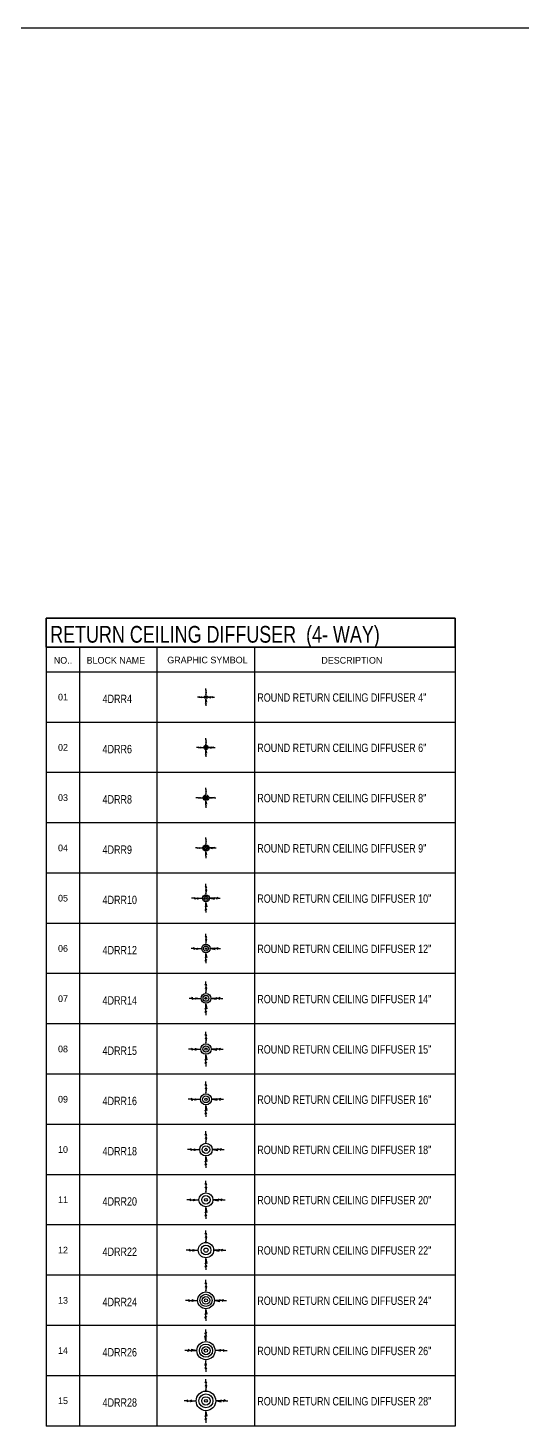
# Model space of a CAD drawing. Header units: millimetres. Extents: x 259256 to 648017, y 366981 to 480499.
# Drawn here: x 347823 to 365517, y 430433 to 480499 of the extents above; entities that cross this region are included whole.
import ezdxf
from ezdxf.enums import TextEntityAlignment as Align

# ---------------------------------------------------------------- set-up
doc = ezdxf.new("R2010")
doc.units = ezdxf.units.MM
doc.layers.get('0').update_dxf_attribs({"color": 254})
doc.layers.add('11-F-A-DUCT', color=11, linetype='Continuous')
doc.layers.add('RETURN GRILL', color=13, linetype='Continuous')
doc.styles.add('STENCIL', font='stencil.shx')
doc.styles.add('style2', font='stencil.shx')

# ---------------------------------------------------------------- blocks, each defined once
blk = doc.blocks.new('4DRR4')
at = {"color": 13}
for p, q in [((-258, 0), (-308, 0)), ((-258, 0), (-236, 21)), ((-236, -21), (-236, 21)), ((-215, 0), (-236, -21)), ((-215, 0), (-75, 0)), ((-175, 20), (-167, 0)), ((-175, -20), (-167, 0)), ((-75, 0), (-175, -20)), ((0, 258), (-21, 236)), ((21, 236), (-21, 236)), ((-20, 175), (0, 167)), ((0, 258), (0, 308)), ((0, 215), (21, 236)), ((0, 215), (0, 75)), ((20, 175), (0, 167)), ((0, 75), (20, 175)), ((215, 0), (75, 0)), ((75, 0), (175, -20)), ((175, 20), (167, 0)), ((175, -20), (167, 0)), ((215, 0), (236, -21)), ((236, -21), (236, 21)), ((258, 0), (236, 21)), ((258, 0), (308, 0)), ((21, -236), (-21, -236)), ((0, -258), (-21, -236)), ((-20, -175), (0, -167)), ((0, -215), (0, -75)), ((0, -75), (20, -175)), ((20, -175), (0, -167)), ((0, -215), (21, -236)), ((0, -258), (0, -308))]:
    blk.add_line(p, q, dxfattribs=at)
at = {"color": 12}
blk.add_circle((0, 0), 50, dxfattribs=at)
at = {"color": 13}
for radius in [30, 10]:
    blk.add_circle((0, 0), radius, dxfattribs=at)
for points in [[(-175, 20), (-167, 0), (-75, 0)], [(-175, -20), (-167, 0), (-75, 0)], [(-20, 175), (0, 167), (0, 75)], [(20, 175), (0, 167), (0, 75)], [(175, 20), (167, 0), (75, 0)], [(175, -20), (167, 0), (75, 0)], [(-20, -175), (0, -167), (0, -75)], [(20, -175), (0, -167), (0, -75)]]:
    blk.add_solid(points, dxfattribs=at)
blk = doc.blocks.new('4DRR6')
at = {"color": 13}
for p, q in [((-283, 0), (-333, 0)), ((-283, 0), (-261, 21)), ((-261, -21), (-261, 21)), ((-240, 0), (-261, -21)), ((-240, 0), (-100, 0)), ((-200, 20), (-192, 0)), ((-200, -20), (-192, 0)), ((-100, 0), (-200, -20)), ((0, 283), (-21, 261)), ((21, 261), (-21, 261)), ((-20, 200), (0, 192)), ((0, 283), (0, 333)), ((0, 240), (21, 261)), ((0, 240), (0, 100)), ((20, 200), (0, 192)), ((0, 100), (20, 200)), ((240, 0), (100, 0)), ((100, 0), (200, -20)), ((200, 20), (192, 0)), ((200, -20), (192, 0)), ((240, 0), (261, -21)), ((261, -21), (261, 21)), ((283, 0), (261, 21)), ((283, 0), (333, 0)), ((21, -261), (-21, -261)), ((0, -283), (-21, -261)), ((-20, -200), (0, -192)), ((0, -240), (0, -100)), ((0, -100), (20, -200)), ((20, -200), (0, -192)), ((0, -240), (21, -261)), ((0, -283), (0, -333))]:
    blk.add_line(p, q, dxfattribs=at)
at = {"color": 12}
blk.add_circle((0, 0), 75, dxfattribs=at)
at = {"color": 13}
for radius in [45, 15]:
    blk.add_circle((0, 0), radius, dxfattribs=at)
for points in [[(-200, 20), (-192, 0), (-100, 0)], [(-200, -20), (-192, 0), (-100, 0)], [(-20, 200), (0, 192), (0, 100)], [(20, 200), (0, 192), (0, 100)], [(200, 20), (192, 0), (100, 0)], [(200, -20), (192, 0), (100, 0)], [(-20, -200), (0, -192), (0, -100)], [(20, -200), (0, -192), (0, -100)]]:
    blk.add_solid(points, dxfattribs=at)
blk = doc.blocks.new('4DRR8')
at = {"color": 13}
for p, q in [((-308, 0), (-358, 0)), ((-308, 0), (-286, 21)), ((-286, -21), (-286, 21)), ((-265, 0), (-286, -21)), ((-265, 0), (-125, 0)), ((-225, 20), (-217, 0)), ((-225, -20), (-217, 0)), ((-125, 0), (-225, -20)), ((0, 308), (-21, 286)), ((21, 286), (-21, 286)), ((-20, 225), (0, 217)), ((0, 308), (0, 358)), ((0, 265), (21, 286)), ((0, 265), (0, 125)), ((20, 225), (0, 217)), ((0, 125), (20, 225)), ((265, 0), (125, 0)), ((125, 0), (225, -20)), ((225, 20), (217, 0)), ((225, -20), (217, 0)), ((265, 0), (286, -21)), ((286, -21), (286, 21)), ((308, 0), (286, 21)), ((308, 0), (358, 0)), ((21, -286), (-21, -286)), ((0, -308), (-21, -286)), ((-20, -225), (0, -217)), ((0, -265), (0, -125)), ((0, -125), (20, -225)), ((20, -225), (0, -217)), ((0, -265), (21, -286)), ((0, -308), (0, -358))]:
    blk.add_line(p, q, dxfattribs=at)
at = {"color": 12}
blk.add_circle((0, 0), 100, dxfattribs=at)
at = {"color": 13}
for radius in [60, 20]:
    blk.add_circle((0, 0), radius, dxfattribs=at)
for points in [[(-225, 20), (-217, 0), (-125, 0)], [(-225, -20), (-217, 0), (-125, 0)], [(-20, 225), (0, 217), (0, 125)], [(20, 225), (0, 217), (0, 125)], [(225, 20), (217, 0), (125, 0)], [(225, -20), (217, 0), (125, 0)], [(-20, -225), (0, -217), (0, -125)], [(20, -225), (0, -217), (0, -125)]]:
    blk.add_solid(points, dxfattribs=at)
blk = doc.blocks.new('4DRR9')
at = {"color": 13}
for p, q in [((-320, 0), (-370, 0)), ((-320, 0), (-299, 21)), ((-299, -21), (-299, 21)), ((-278, 0), (-299, -21)), ((-278, 0), (-138, 0)), ((-238, 20), (-229, 0)), ((-238, -20), (-229, 0)), ((-138, 0), (-238, -20)), ((0, 320), (-21, 299)), ((21, 299), (-21, 299)), ((-20, 237), (0, 229)), ((0, 320), (0, 370)), ((0, 277), (21, 299)), ((0, 277), (0, 137)), ((20, 237), (0, 229)), ((0, 137), (20, 237)), ((277, 0), (137, 0)), ((137, 0), (237, -20)), ((237, 20), (229, 0)), ((237, -20), (229, 0)), ((277, 0), (299, -21)), ((299, -21), (299, 21)), ((320, 0), (299, 21)), ((320, 0), (370, 0)), ((21, -299), (-21, -299)), ((0, -320), (-21, -299)), ((-20, -238), (0, -229)), ((0, -278), (0, -138)), ((0, -138), (20, -238)), ((20, -238), (0, -229)), ((0, -278), (21, -299)), ((0, -320), (0, -370))]:
    blk.add_line(p, q, dxfattribs=at)
at = {"color": 12}
blk.add_circle((0, 0), 112, dxfattribs=at)
at = {"color": 13}
for radius in [67.5, 22.5]:
    blk.add_circle((0, 0), radius, dxfattribs=at)
for points in [[(-238, 20), (-229, 0), (-138, 0)], [(-238, -20), (-229, 0), (-138, 0)], [(-20, 237), (0, 229), (0, 137)], [(20, 237), (0, 229), (0, 137)], [(237, 20), (229, 0), (137, 0)], [(237, -20), (229, 0), (137, 0)], [(-20, -238), (0, -229), (0, -138)], [(20, -238), (0, -229), (0, -138)]]:
    blk.add_solid(points, dxfattribs=at)
blk = doc.blocks.new('4DRR10')
at = {"color": 13}
for p, q in [((0, 436), (0, 514)), ((-436, 0), (-514, 0)), ((-436, 0), (-402, 33)), ((-402, -33), (-402, 33)), ((-306, 31), (-293, 0)), ((0, 436), (-33, 402)), ((33, 402), (-33, 402)), ((-31, 306), (0, 293)), ((0, 369), (33, 402)), ((0, 369), (0, 150)), ((31, 306), (0, 293)), ((0, 150), (31, 306)), ((306, 31), (293, 0)), ((402, -33), (402, 33)), ((436, 0), (402, 33)), ((436, 0), (514, 0)), ((-369, 0), (-402, -33)), ((-369, 0), (-150, 0)), ((-306, -31), (-293, 0)), ((-150, 0), (-306, -31)), ((33, -402), (-33, -402)), ((0, -436), (-33, -402)), ((-31, -306), (0, -293)), ((0, -369), (0, -150)), ((0, -150), (31, -306)), ((31, -306), (0, -293)), ((0, -369), (33, -402)), ((0, -436), (0, -514)), ((369, 0), (150, 0)), ((150, 0), (306, -31)), ((306, -31), (293, 0)), ((369, 0), (402, -33))]:
    blk.add_line(p, q, dxfattribs=at)
at = {"color": 12}
blk.add_circle((0, 0), 125, dxfattribs=at)
at = {"color": 13}
for radius in [75, 25]:
    blk.add_circle((0, 0), radius, dxfattribs=at)
for points in [[(-306, 31), (-293, 0), (-150, 0)], [(-31, 306), (0, 293), (0, 150)], [(31, 306), (0, 293), (0, 150)], [(306, 31), (293, 0), (150, 0)], [(-306, -31), (-293, 0), (-150, 0)], [(-31, -306), (0, -293), (0, -150)], [(31, -306), (0, -293), (0, -150)], [(306, -31), (293, 0), (150, 0)]]:
    blk.add_solid(points, dxfattribs=at)
blk = doc.blocks.new('4DRR12')
at = {"color": 13}
for p, q in [((0, 449), (0, 524)), ((-449, 0), (-524, 0)), ((-449, 0), (-417, 32)), ((-417, -32), (-417, 32)), ((-385, 0), (-417, -32)), ((-385, 0), (-175, 0)), ((-325, 30), (-312, 0)), ((-325, -30), (-312, 0)), ((-175, 0), (-325, -30)), ((0, 449), (-32, 417)), ((32, 417), (-32, 417)), ((-30, 325), (0, 312)), ((0, 385), (32, 417)), ((0, 385), (0, 174)), ((30, 325), (0, 312)), ((0, 174), (30, 325)), ((385, 0), (174, 0)), ((174, 0), (325, -30)), ((325, 30), (312, 0)), ((325, -30), (312, 0)), ((385, 0), (417, -32)), ((417, -32), (417, 32)), ((449, 0), (417, 32)), ((449, 0), (524, 0)), ((32, -417), (-32, -417)), ((0, -449), (-32, -417)), ((-30, -325), (0, -312)), ((0, -385), (0, -175)), ((0, -175), (30, -325)), ((30, -325), (0, -312)), ((0, -385), (32, -417)), ((0, -449), (0, -524))]:
    blk.add_line(p, q, dxfattribs=at)
at = {"color": 12}
blk.add_circle((0, 0), 150, dxfattribs=at)
at = {"color": 13}
for radius in [90, 30]:
    blk.add_circle((0, 0), radius, dxfattribs=at)
for points in [[(-325, 30), (-312, 0), (-175, 0)], [(-325, -30), (-312, 0), (-175, 0)], [(-30, 325), (0, 312), (0, 174)], [(30, 325), (0, 312), (0, 174)], [(325, 30), (312, 0), (174, 0)], [(325, -30), (312, 0), (174, 0)], [(-30, -325), (0, -312), (0, -175)], [(30, -325), (0, -312), (0, -175)]]:
    blk.add_solid(points, dxfattribs=at)
blk = doc.blocks.new('4DRR14')
at = {"color": 13}
for p, q in [((0, 520), (-37, 482)), ((0, 520), (0, 607)), ((-520, 0), (-607, 0)), ((-520, 0), (-482, 37)), ((-482, -37), (-482, 37)), ((-445, 0), (-482, -37)), ((-445, 0), (-200, 0)), ((-375, 35), (-360, 0)), ((-375, -35), (-360, 0)), ((-200, 0), (-375, -35)), ((37, 482), (-37, 482)), ((-35, 375), (0, 360)), ((0, 445), (37, 482)), ((0, 445), (0, 200)), ((35, 375), (0, 360)), ((0, 200), (35, 375)), ((445, 0), (200, 0)), ((200, 0), (375, -35)), ((375, 35), (360, 0)), ((375, -35), (360, 0)), ((445, 0), (482, -37)), ((482, -37), (482, 37)), ((520, 0), (482, 37)), ((520, 0), (607, 0)), ((37, -482), (-37, -482)), ((0, -520), (-37, -482)), ((-35, -375), (0, -360)), ((0, -445), (0, -200)), ((0, -200), (35, -375)), ((35, -375), (0, -360)), ((0, -445), (37, -482)), ((0, -520), (0, -607))]:
    blk.add_line(p, q, dxfattribs=at)
at = {"color": 12}
blk.add_circle((0, 0), 175, dxfattribs=at)
at = {"color": 13}
for radius in [105, 35]:
    blk.add_circle((0, 0), radius, dxfattribs=at)
for points in [[(-375, 35), (-360, 0), (-200, 0)], [(-375, -35), (-360, 0), (-200, 0)], [(-35, 375), (0, 360), (0, 200)], [(35, 375), (0, 360), (0, 200)], [(375, 35), (360, 0), (200, 0)], [(375, -35), (360, 0), (200, 0)], [(-35, -375), (0, -360), (0, -200)], [(35, -375), (0, -360), (0, -200)]]:
    blk.add_solid(points, dxfattribs=at)
blk = doc.blocks.new('4DRR15')
at = {"color": 13}
for p, q in [((0, 532), (-37, 495)), ((0, 532), (0, 620)), ((-532, 0), (-620, 0)), ((-532, 0), (-495, 37)), ((-495, -37), (-495, 37)), ((-458, 0), (-495, -37)), ((-458, 0), (-213, 0)), ((-388, 35), (-373, 0)), ((-388, -35), (-373, 0)), ((-213, 0), (-388, -35)), ((37, 495), (-37, 495)), ((-35, 388), (0, 373)), ((0, 458), (37, 495)), ((0, 458), (0, 212)), ((35, 388), (0, 373)), ((0, 212), (35, 388)), ((458, 0), (212, 0)), ((212, 0), (388, -35)), ((388, 35), (373, 0)), ((388, -35), (373, 0)), ((458, 0), (495, -37)), ((495, -37), (495, 37)), ((532, 0), (495, 37)), ((532, 0), (620, 0)), ((37, -495), (-37, -495)), ((0, -532), (-37, -495)), ((-35, -388), (0, -373)), ((0, -458), (0, -213)), ((0, -213), (35, -388)), ((35, -388), (0, -373)), ((0, -458), (37, -495)), ((0, -532), (0, -620))]:
    blk.add_line(p, q, dxfattribs=at)
at = {"color": 12}
blk.add_circle((0, 0), 188, dxfattribs=at)
at = {"color": 13}
for radius in [112, 37.5]:
    blk.add_circle((0, 0), radius, dxfattribs=at)
for points in [[(-388, 35), (-373, 0), (-213, 0)], [(-388, -35), (-373, 0), (-213, 0)], [(-35, 388), (0, 373), (0, 212)], [(35, 388), (0, 373), (0, 212)], [(388, 35), (373, 0), (212, 0)], [(388, -35), (373, 0), (212, 0)], [(-35, -388), (0, -373), (0, -213)], [(35, -388), (0, -373), (0, -213)]]:
    blk.add_solid(points, dxfattribs=at)
blk = doc.blocks.new('4DRR16')
at = {"color": 13}
for p, q in [((0, 545), (-37, 507)), ((37, 507), (-37, 507)), ((0, 545), (0, 632)), ((0, 470), (37, 507)), ((-545, 0), (-632, 0)), ((-545, 0), (-507, 37)), ((-507, -37), (-507, 37)), ((-400, 35), (-385, 0)), ((-35, 400), (0, 385)), ((0, 470), (0, 225)), ((35, 400), (0, 385)), ((0, 225), (35, 400)), ((400, 35), (385, 0)), ((507, -37), (507, 37)), ((545, 0), (507, 37)), ((545, 0), (632, 0)), ((-470, 0), (-507, -37)), ((-470, 0), (-225, 0)), ((-400, -35), (-385, 0)), ((-225, 0), (-400, -35)), ((-35, -400), (0, -385)), ((0, -470), (0, -225)), ((0, -225), (35, -400)), ((35, -400), (0, -385)), ((0, -470), (37, -507)), ((470, 0), (225, 0)), ((225, 0), (400, -35)), ((400, -35), (385, 0)), ((470, 0), (507, -37)), ((37, -507), (-37, -507)), ((0, -545), (-37, -507)), ((0, -545), (0, -632))]:
    blk.add_line(p, q, dxfattribs=at)
at = {"color": 12}
blk.add_circle((0, 0), 200, dxfattribs=at)
at = {"color": 13}
for radius in [120, 40]:
    blk.add_circle((0, 0), radius, dxfattribs=at)
for points in [[(-400, 35), (-385, 0), (-225, 0)], [(-35, 400), (0, 385), (0, 225)], [(35, 400), (0, 385), (0, 225)], [(400, 35), (385, 0), (225, 0)], [(-400, -35), (-385, 0), (-225, 0)], [(-35, -400), (0, -385), (0, -225)], [(35, -400), (0, -385), (0, -225)], [(400, -35), (385, 0), (225, 0)]]:
    blk.add_solid(points, dxfattribs=at)
blk = doc.blocks.new('4DRR18')
at = {"color": 13}
for p, q in [((0, 570), (-37, 532)), ((37, 532), (-37, 532)), ((0, 570), (0, 657)), ((0, 495), (37, 532)), ((-570, 0), (-657, 0)), ((-570, 0), (-532, 37)), ((-532, -37), (-532, 37)), ((-425, 35), (-410, 0)), ((-35, 425), (0, 410)), ((0, 495), (0, 250)), ((35, 425), (0, 410)), ((0, 250), (35, 425)), ((425, 35), (410, 0)), ((532, -37), (532, 37)), ((570, 0), (532, 37)), ((570, 0), (657, 0)), ((-495, 0), (-532, -37)), ((-495, 0), (-250, 0)), ((-425, -35), (-410, 0)), ((-250, 0), (-425, -35)), ((-35, -425), (0, -410)), ((0, -495), (0, -250)), ((0, -250), (35, -425)), ((35, -425), (0, -410)), ((0, -495), (37, -532)), ((495, 0), (250, 0)), ((250, 0), (425, -35)), ((425, -35), (410, 0)), ((495, 0), (532, -37)), ((37, -532), (-37, -532)), ((0, -570), (-37, -532)), ((0, -570), (0, -657))]:
    blk.add_line(p, q, dxfattribs=at)
at = {"color": 12}
blk.add_circle((0, 0), 225, dxfattribs=at)
at = {"color": 13}
for radius in [135, 45]:
    blk.add_circle((0, 0), radius, dxfattribs=at)
for points in [[(-425, 35), (-410, 0), (-250, 0)], [(-35, 425), (0, 410), (0, 250)], [(35, 425), (0, 410), (0, 250)], [(425, 35), (410, 0), (250, 0)], [(-425, -35), (-410, 0), (-250, 0)], [(-35, -425), (0, -410), (0, -250)], [(35, -425), (0, -410), (0, -250)], [(425, -35), (410, 0), (250, 0)]]:
    blk.add_solid(points, dxfattribs=at)
blk = doc.blocks.new('4DRR20')
at = {"color": 13}
for p, q in [((0, 595), (-37, 557)), ((37, 557), (-37, 557)), ((0, 595), (0, 682)), ((0, 520), (37, 557)), ((0, 520), (0, 275)), ((-595, 0), (-682, 0)), ((-595, 0), (-557, 37)), ((-557, -37), (-557, 37)), ((-450, 35), (-435, 0)), ((-35, 450), (0, 435)), ((35, 450), (0, 435)), ((0, 275), (35, 450)), ((450, 35), (435, 0)), ((557, -37), (557, 37)), ((595, 0), (557, 37)), ((595, 0), (682, 0)), ((-520, 0), (-557, -37)), ((-520, 0), (-275, 0)), ((-450, -35), (-435, 0)), ((-275, 0), (-450, -35)), ((-35, -450), (0, -435)), ((0, -520), (0, -275)), ((0, -275), (35, -450)), ((35, -450), (0, -435)), ((520, 0), (275, 0)), ((275, 0), (450, -35)), ((450, -35), (435, 0)), ((520, 0), (557, -37)), ((37, -557), (-37, -557)), ((0, -595), (-37, -557)), ((0, -520), (37, -557)), ((0, -595), (0, -682))]:
    blk.add_line(p, q, dxfattribs=at)
at = {"color": 12}
blk.add_circle((0, 0), 250, dxfattribs=at)
at = {"color": 13}
for radius in [150, 50]:
    blk.add_circle((0, 0), radius, dxfattribs=at)
for points in [[(-450, 35), (-435, 0), (-275, 0)], [(-35, 450), (0, 435), (0, 275)], [(35, 450), (0, 435), (0, 275)], [(450, 35), (435, 0), (275, 0)], [(-450, -35), (-435, 0), (-275, 0)], [(-35, -450), (0, -435), (0, -275)], [(35, -450), (0, -435), (0, -275)], [(450, -35), (435, 0), (275, 0)]]:
    blk.add_solid(points, dxfattribs=at)
blk = doc.blocks.new('4DRR22')
at = {"color": 13}
for p, q in [((0, 620), (-37, 582)), ((37, 582), (-37, 582)), ((0, 620), (0, 707)), ((0, 545), (37, 582)), ((0, 545), (0, 300)), ((-620, 0), (-707, 0)), ((-620, 0), (-582, 37)), ((-582, -37), (-582, 37)), ((-475, 35), (-460, 0)), ((-35, 475), (0, 460)), ((35, 475), (0, 460)), ((0, 300), (35, 475)), ((475, 35), (460, 0)), ((582, -37), (582, 37)), ((620, 0), (582, 37)), ((620, 0), (707, 0)), ((-545, 0), (-582, -37)), ((-545, 0), (-300, 0)), ((-475, -35), (-460, 0)), ((-300, 0), (-475, -35)), ((-35, -475), (0, -460)), ((0, -545), (0, -300)), ((0, -300), (35, -475)), ((35, -475), (0, -460)), ((545, 0), (300, 0)), ((300, 0), (475, -35)), ((475, -35), (460, 0)), ((545, 0), (582, -37)), ((37, -582), (-37, -582)), ((0, -620), (-37, -582)), ((0, -545), (37, -582)), ((0, -620), (0, -707))]:
    blk.add_line(p, q, dxfattribs=at)
at = {"color": 12}
blk.add_circle((0, 0), 275, dxfattribs=at)
at = {"color": 13}
for radius in [175, 75]:
    blk.add_circle((0, 0), radius, dxfattribs=at)
for points in [[(-475, 35), (-460, 0), (-300, 0)], [(-35, 475), (0, 460), (0, 300)], [(35, 475), (0, 460), (0, 300)], [(475, 35), (460, 0), (300, 0)], [(-475, -35), (-460, 0), (-300, 0)], [(-35, -475), (0, -460), (0, -300)], [(35, -475), (0, -460), (0, -300)], [(475, -35), (460, 0), (300, 0)]]:
    blk.add_solid(points, dxfattribs=at)
blk = doc.blocks.new('4DRR24')
at = {"color": 13}
for p, q in [((0, 645), (-37, 607)), ((37, 607), (-37, 607)), ((0, 645), (0, 732)), ((0, 570), (37, 607)), ((0, 570), (0, 325)), ((-645, 0), (-732, 0)), ((-645, 0), (-607, 37)), ((-607, -37), (-607, 37)), ((-500, 35), (-485, 0)), ((-35, 500), (0, 485)), ((35, 500), (0, 485)), ((0, 325), (35, 500)), ((500, 35), (485, 0)), ((607, -37), (607, 37)), ((645, 0), (607, 37)), ((645, 0), (732, 0)), ((-570, 0), (-607, -37)), ((-570, 0), (-325, 0)), ((-500, -35), (-485, 0)), ((-325, 0), (-500, -35)), ((-35, -500), (0, -485)), ((0, -570), (0, -325)), ((0, -325), (35, -500)), ((35, -500), (0, -485)), ((570, 0), (325, 0)), ((325, 0), (500, -35)), ((500, -35), (485, 0)), ((570, 0), (607, -37)), ((37, -607), (-37, -607)), ((0, -645), (-37, -607)), ((0, -570), (37, -607)), ((0, -645), (0, -732))]:
    blk.add_line(p, q, dxfattribs=at)
at = {"color": 12}
blk.add_circle((0, 0), 300, dxfattribs=at)
at = {"color": 13}
for radius in [218, 136, 54.5]:
    blk.add_circle((0, 0), radius, dxfattribs=at)
for points in [[(-500, 35), (-485, 0), (-325, 0)], [(-35, 500), (0, 485), (0, 325)], [(35, 500), (0, 485), (0, 325)], [(500, 35), (485, 0), (325, 0)], [(-500, -35), (-485, 0), (-325, 0)], [(-35, -500), (0, -485), (0, -325)], [(35, -500), (0, -485), (0, -325)], [(500, -35), (485, 0), (325, 0)]]:
    blk.add_solid(points, dxfattribs=at)
blk = doc.blocks.new('4DRR26')
at = {"color": 13}
for p, q in [((0, 595), (-37, 632)), ((-37, 632), (37, 632)), ((-35, 525), (0, 510)), ((0, 350), (-35, 525)), ((0, 670), (0, 757)), ((0, 670), (37, 632)), ((0, 595), (0, 350)), ((35, 525), (0, 510)), ((-595, 0), (-632, 37)), ((-632, 37), (-632, -37)), ((-525, 35), (-510, 0)), ((-350, 0), (-525, 35)), ((350, 0), (525, 35)), ((595, 0), (350, 0)), ((525, 35), (510, 0)), ((525, -35), (510, 0)), ((595, 0), (632, 37)), ((632, 37), (632, -37)), ((670, 0), (632, -37)), ((670, 0), (757, 0)), ((-670, 0), (-757, 0)), ((-670, 0), (-632, -37)), ((-595, 0), (-350, 0)), ((-525, -35), (-510, 0)), ((0, -350), (-35, -525)), ((0, -595), (0, -350)), ((0, -595), (-37, -632)), ((-37, -632), (37, -632)), ((-35, -525), (0, -510)), ((35, -525), (0, -510)), ((0, -670), (37, -632)), ((0, -670), (0, -757))]:
    blk.add_line(p, q, dxfattribs=at)
at = {"color": 12}
blk.add_circle((0, 0), 325, dxfattribs=at)
at = {"color": 13}
for radius in [236, 148, 59.1]:
    blk.add_circle((0, 0), radius, dxfattribs=at)
for points in [[(-35, 525), (0, 510), (0, 350)], [(35, 525), (0, 510), (0, 350)], [(-525, 35), (-510, 0), (-350, 0)], [(525, 35), (510, 0), (350, 0)], [(525, -35), (510, 0), (350, 0)], [(-525, -35), (-510, 0), (-350, 0)], [(-35, -525), (0, -510), (0, -350)], [(35, -525), (0, -510), (0, -350)]]:
    blk.add_solid(points, dxfattribs=at)
blk = doc.blocks.new('4DRR28')
at = {"color": 13}
for p, q in [((0, 695), (-37, 657)), ((37, 657), (-37, 657)), ((-35, 550), (0, 535)), ((0, 695), (0, 782)), ((0, 620), (37, 657)), ((0, 620), (0, 375)), ((35, 550), (0, 535)), ((0, 375), (35, 550)), ((-695, 0), (-782, 0)), ((-695, 0), (-657, 37)), ((-657, -37), (-657, 37)), ((-550, 35), (-535, 0)), ((550, 35), (535, 0)), ((657, -37), (657, 37)), ((695, 0), (657, 37)), ((695, 0), (782, 0)), ((-620, 0), (-657, -37)), ((-620, 0), (-375, 0)), ((-550, -35), (-535, 0)), ((-375, 0), (-550, -35)), ((0, -620), (0, -375)), ((0, -375), (35, -550)), ((620, 0), (375, 0)), ((375, 0), (550, -35)), ((550, -35), (535, 0)), ((620, 0), (657, -37)), ((37, -657), (-37, -657)), ((0, -695), (-37, -657)), ((-35, -550), (0, -535)), ((35, -550), (0, -535)), ((0, -620), (37, -657)), ((0, -695), (0, -782))]:
    blk.add_line(p, q, dxfattribs=at)
at = {"color": 12}
blk.add_circle((0, 0), 350, dxfattribs=at)
at = {"color": 13}
for radius in [250, 150, 50]:
    blk.add_circle((0, 0), radius, dxfattribs=at)
for points in [[(-35, 550), (0, 535), (0, 375)], [(35, 550), (0, 535), (0, 375)], [(-550, 35), (-535, 0), (-375, 0)], [(550, 35), (535, 0), (375, 0)], [(-550, -35), (-535, 0), (-375, 0)], [(-35, -550), (0, -535), (0, -375)], [(35, -550), (0, -535), (0, -375)], [(550, -35), (535, 0), (375, 0)]]:
    blk.add_solid(points, dxfattribs=at)

msp = doc.modelspace()

# ---------------------------------------------------------------- linework, layer by layer
at = {"layer": '11-F-A-DUCT'}
for p, q in [((259256, 480499), (505002, 480499)), ((364576, 480499), (648017, 480499))]:
    msp.add_line(p, q, dxfattribs=at)
at = {"layer": 'RETURN GRILL'}
for p, q in [((363122, 458327), (348476, 458327)), ((348476, 458327), (348476, 430433)), ((348476, 458327), (348476, 430433)), ((348476, 458327), (363122, 458327)), ((349671, 458327), (349671, 430433)), ((352450, 430433), (352450, 458327)), ((355944, 430433), (355944, 458327)), ((363122, 458327), (363122, 430433)), ((363122, 457433), (348476, 457433)), ((363122, 455633), (348476, 455633)), ((363122, 453833), (348476, 453833)), ((363122, 452033), (348476, 452033)), ((363122, 450233), (348476, 450233)), ((363122, 448433), (348476, 448433)), ((363122, 446633), (348476, 446633)), ((363122, 444833), (348476, 444833)), ((363122, 443033), (348476, 443033)), ((363122, 441233), (348476, 441233)), ((363122, 439433), (348476, 439433)), ((363122, 437633), (348476, 437633)), ((363122, 435833), (348476, 435833)), ((363122, 434033), (348476, 434033)), ((363122, 432233), (348476, 432233)), ((363122, 430433), (348476, 430433))]:
    msp.add_line(p, q, dxfattribs=at)
for points in [[(363122, 458327), (348476, 458327), (348476, 459358), (363122, 459358)], [(348476, 458327), (363122, 458327), (363122, 459358), (348476, 459358)]]:
    msp.add_lwpolyline(points, close=True, dxfattribs=at)

# ---------------------------------------------------------------- block references
for name, p in [('4DRR4', (354197, 456533)), ('4DRR6', (354197, 454733)), ('4DRR8', (354197, 452933)), ('4DRR9', (354197, 451133)), ('4DRR10', (354197, 449333)), ('4DRR12', (354197, 447533)), ('4DRR14', (354197, 445749)), ('4DRR15', (354197, 443933)), ('4DRR16', (354197, 442133)), ('4DRR18', (354197, 440333)), ('4DRR20', (354197, 438533)), ('4DRR22', (354197, 436733)), ('4DRR24', (354197, 434933)), ('4DRR26', (354197, 433133)), ('4DRR28', (354197, 431333))]:
    msp.add_blockref(name, p, dxfattribs=at)

# ---------------------------------------------------------------- texts
at = {"layer": 'RETURN GRILL', "lineweight": 35, "style": 'STENCIL', "width": 0.8}
msp.add_text('RETURN CEILING DIFFUSER  (4- WAY)', height=600, dxfattribs=at).set_placement((348618, 458485))
at = {"layer": 'RETURN GRILL', "lineweight": 35, "style": 'STENCIL'}
for s, height, p in [('NO..', 239.1, (349077, 457854)), ('BLOCK NAME', 239.1, (350971, 457854)), ('GRAPHIC SYMBOL', 239.06, (354250, 457865)), ('DESCRIPTION', 239.06, (359422, 457854))]:
    msp.add_text(s, height=height, dxfattribs=at).set_placement(p, align=Align.MIDDLE)
at = {"layer": 'RETURN GRILL', "color": 4, "style": 'STENCIL'}
for s, p in [('01', (349077, 456536)), ('02', (349077, 454736)), ('03', (349077, 452936)), ('04', (349077, 451136)), ('05', (349077, 449336)), ('06', (349077, 447536)), ('07', (349077, 445736)), ('08', (349077, 443936)), ('09', (349077, 442136)), ('10', (349077, 440336)), ('11', (349077, 438536)), ('12', (349077, 436736)), ('13', (349077, 434936)), ('14', (349077, 433136)), ('15', (349077, 431336))]:
    msp.add_text(s, height=239.1, dxfattribs=at).set_placement(p, align=Align.MIDDLE)
at = {"layer": 'RETURN GRILL', "color": 4, "style": 'style2', "width": 0.8}
for s, p in [('4DRR4', (350495, 456325)), ('ROUND RETURN CEILING DIFFUSER 4"', (356036, 456371)), ('4DRR6', (350495, 454525)), ('ROUND RETURN CEILING DIFFUSER 6"', (356036, 454571)), ('4DRR8', (350495, 452725)), ('ROUND RETURN CEILING DIFFUSER 8"', (356036, 452771)), ('4DRR9', (350495, 450925)), ('ROUND RETURN CEILING DIFFUSER 9"', (356036, 450971)), ('4DRR10', (350495, 449125)), ('ROUND RETURN CEILING DIFFUSER 10"', (356036, 449171)), ('4DRR12', (350495, 447325)), ('ROUND RETURN CEILING DIFFUSER 12"', (356036, 447371)), ('4DRR14', (350495, 445525)), ('ROUND RETURN CEILING DIFFUSER 14"', (356036, 445571)), ('4DRR15', (350495, 443725)), ('ROUND RETURN CEILING DIFFUSER 15"', (356036, 443771)), ('4DRR16', (350495, 441925)), ('ROUND RETURN CEILING DIFFUSER 16"', (356036, 441971)), ('4DRR18', (350495, 440125)), ('ROUND RETURN CEILING DIFFUSER 18"', (356036, 440171)), ('4DRR20', (350495, 438325)), ('ROUND RETURN CEILING DIFFUSER 20"', (356036, 438371)), ('4DRR22', (350495, 436525)), ('ROUND RETURN CEILING DIFFUSER 22"', (356036, 436571)), ('4DRR24', (350495, 434725)), ('ROUND RETURN CEILING DIFFUSER 24"', (356036, 434771)), ('4DRR26', (350495, 432925)), ('ROUND RETURN CEILING DIFFUSER 26"', (356036, 432971)), ('4DRR28', (350495, 431125)), ('ROUND RETURN CEILING DIFFUSER 28"', (356036, 431171))]:
    msp.add_text(s, height=300, dxfattribs=at).set_placement(p)

doc.saveas('drawing.dxf')
